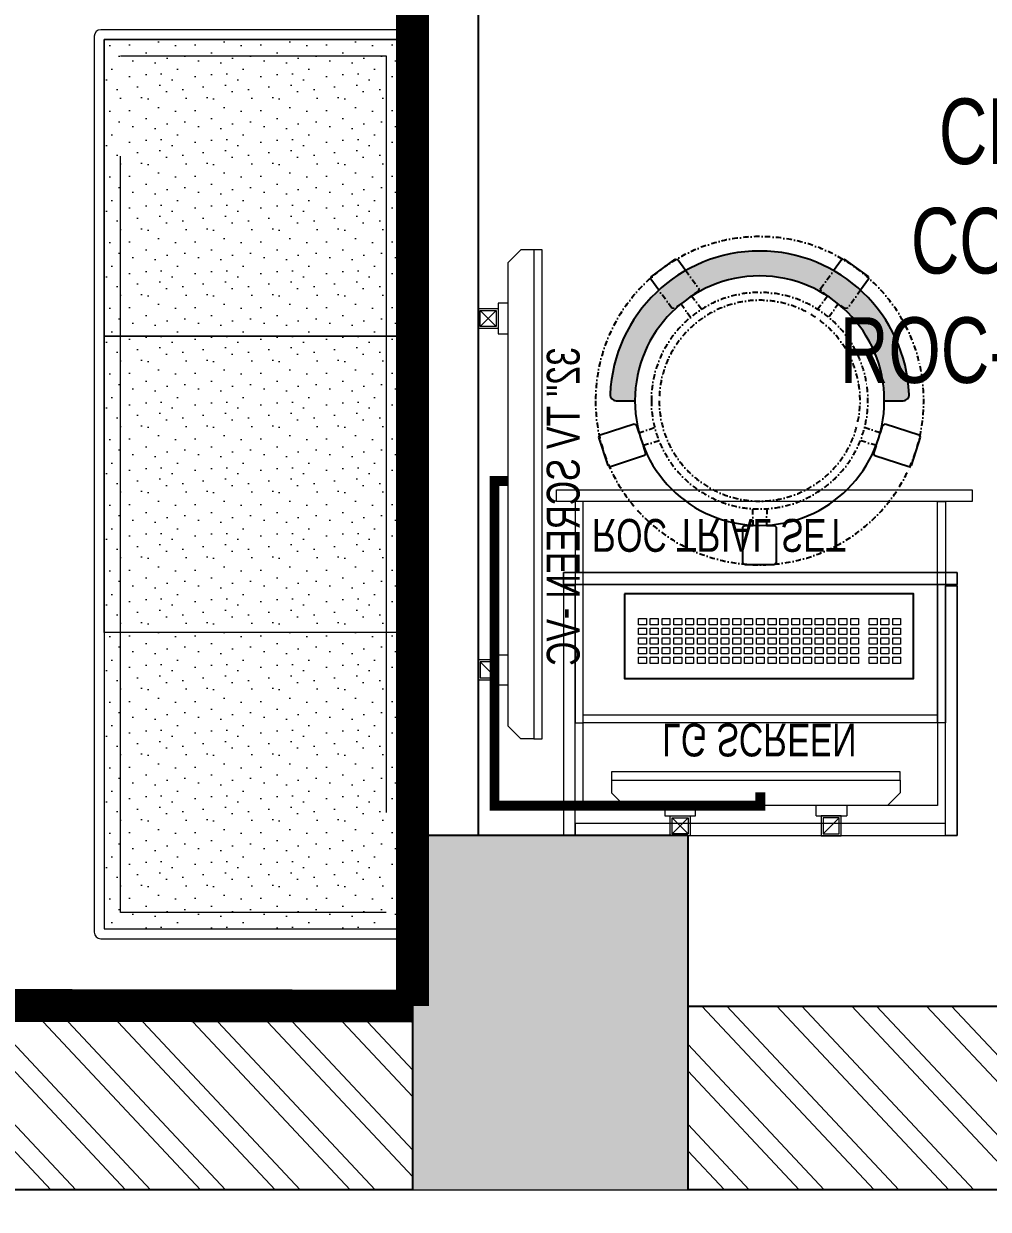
# Model space of a CAD drawing. Header units: feet. Extents: x 2861080 to 2876620, y -5769285 to -5762565.
# Drawn here: x 2871388 to 2872857, y -5768135 to -5766329 of the extents above; entities that cross this region are included whole.
import ezdxf

# ---------------------------------------------------------------- set-up
doc = ezdxf.new("R2010")
doc.units = ezdxf.units.FT
doc.header["$LTSCALE"] = 33
doc.header["$MEASUREMENT"] = 0
for name, pattern in [('ACAD_ISO03W100', [30, 12, -18]), ('DASHDOT2', [0.5, 0.25, -0.125, 0, -0.125]), ('HIDDEN', [9.524999999999995, 6.349999999999997, -3.174999999999998]), ('HIDDEN2', [4.7624999999999975, 3.174999999999998, -1.587499999999999])]:
    doc.linetypes.add(name, pattern=pattern)
doc.layers.add('A-WALL', color=1, linetype='Continuous')
for name, color, linetype, lineweight in [('Column', 243, 'Continuous', 9), ('Floor-Unit', 1, 'Continuous', 13), ('HATCH', 9, 'Continuous', 9), ('LENS-DIM', 252, 'Continuous', 5), ('LENS-FURNITURE', 13, 'Continuous', 9), ('LENS-HATCH', 251, 'Continuous', 5), ('LENS-TEXT', 31, 'Continuous', 5), ('LENS_DIMENSION', 193, 'Continuous', 0), ('LENS_PARTITION', 21, 'Continuous', 25), ('LENS_TEXT', 31, 'Continuous', 5), ('LK-EQPMT', 3, 'Continuous', 18), ('LK-FF&E FLOOR', 1, 'Continuous', 9), ('LK-FLUTTED FINISH', 20, 'Continuous', 30), ('LK-MIRROR', 133, 'Continuous', 13), ('LN-ELEVATION-1', 81, 'Continuous', 25), ('LN-ELEVATION-2', 103, 'Continuous', 20), ('LN-ELEVATION-5', 167, 'Continuous', 5), ('LN-HATCH', 251, 'Continuous', 0), ('TV', 92, 'Continuous', 18)]:
    doc.layers.add(name, color=color, linetype=linetype, lineweight=lineweight)
doc.styles.get("Standard").update_dxf_attribs({"font": 'GILC____.TTF'})

# ---------------------------------------------------------------- blocks, each defined once
blk = doc.blocks.new('A$C77818510')
at = {"layer": 'Column'}
h = blk.add_hatch(color=8, dxfattribs=at)
h.dxf.hatch_style = 1
h.paths.add_polyline_path([(-4220, 0), (-4220, 540), (-4640, 540), (-4640, 0)])
h.paths.add_polyline_path([(-4220, 4979.999999523163), (-4220, 5399.999999523164), (-4640, 5399.999999523164), (-4640, 4979.999999523163)])
h.paths.add_polyline_path([(-9879.999999046326, 4979.999999523163), (-9879.999999046326, 5399.999999523164), (-10299.99999904632, 5399.999999523164), (-10299.99999904632, 4979.999999523163)])
h.paths.add_polyline_path([(-13400, 4979.999999523163), (-13400, 5399.999999523164), (-13680, 5399.999999523164), (-13680, 4979.999999523163)])
h.paths.add_polyline_path([(-13400, 0), (-13400, 419.9999995231628), (-13680, 419.9999995231628), (-13680, 0)])
at = {"layer": 'LN-HATCH'}
h = blk.add_hatch(dxfattribs=at)
h.set_pattern_fill('ANSI32', color=256, scale=222, angle=268.1105192815815)
h.set_pattern_definition([(313.1105192815815, (-2876679.923323048, 5460004.65301725), (60.77556509153959, 56.89370077437428), []), (313.1105192815815, (-2876681.217277818, 5459965.429928693), (60.77556509153959, 56.89370077437428), [])])
h.paths.add_polyline_path([(-14940, 5399.999999523164), (-13680, 5399.999999523164), (-13680, 5120), (-14940, 5120)])
h.paths.add_polyline_path([(-14940, -900), (-13400, -900), (-13400, -1180), (-14940, -1180)])
h.paths.add_polyline_path([(-4640, 0), (-13400, 0), (-13400, 280), (-4640, 280)])
h.paths.add_polyline_path([(-4220, 280), (-280, 280), (-280, 5120), (-2040, 5120), (-2040, 3560), (-2459.999999046326, 3560), (-2459.999999046326, 5120), (-4220, 5120), (-4220, 5399.999999523164), (0, 5399.999999523164), (0, 0), (-4220, 0)])
h.paths.add_polyline_path([(-1030, 2987), (-1030, 2837), (-2190, 2837), (-2190, 3560), (-2040, 3560), (-2040, 2987)], flags=17)
h.paths.add_polyline_path([(-9879.999999046326, 5399.999999523164), (-4640, 5399.999999523164), (-4640, 5120), (-7759.999999046326, 5120), (-7759.999999046792, 5040), (-8000, 5040), (-8000, 5120), (-9879.999999046326, 5120)])
h.paths.add_polyline_path([(-13400, 5399.999999523164), (-10299.99999904632, 5399.999999523164), (-10299.99999904632, 5120), (-13400, 5120)])
at = {"layer": 'A-WALL'}
for p, q in [((-4220, 540), (-4640, 540)), ((-4640, 540), (-4640, 280)), ((-4220, 280), (-4220, 540))]:
    blk.add_line(p, q, dxfattribs=at)
for points in [[(-4220, 280), (-280, 280), (-280, 5120), (-2040, 5120), (-2040, 3560), (-2459.999999046326, 3560), (-2459.999999046326, 5120), (-4220, 5120), (-4220, 5399.999999523164), (0, 5399.999999523164), (0, 0), (-4220, 0)], [(-4640, 0), (-13400, 0), (-13400, 280), (-4640, 280)]]:
    blk.add_lwpolyline(points, close=True, dxfattribs=at)
at = {"layer": 'Column'}
blk.add_lwpolyline([(-4220, 0), (-4220, 540), (-4640, 540), (-4640, 0)], close=True, dxfattribs=at)
blk = doc.blocks.new('TRIAL SET ROC')
at = {"layer": 'LENS-DIM', "ltscale": 0.5}
for points in [[(-400.3652351796627, -364.3162249757442), (-430.3652351796626, -364.3162249757442)], [(169.6347648203373, -364.3162249757442), (139.6347648203373, -364.3162249757442)]]:
    blk.add_lwpolyline(points, dxfattribs=at)
at = {"layer": 'LENS-FURNITURE'}
blk.add_lwpolyline([(-430.3652351796626, 18), (169.6347648203373, 18), (169.6347648203373, -382.3162249757443), (-430.3652351796626, -382.3162249757443)], close=True, dxfattribs=at)
at = {"layer": 'LENS-FURNITURE', "color": 146}
for points in [[(-412.3652351796627, -153.6065521437457), (-400.3652351796627, -153.6065521437457), (-400.3652351796628, -490.6065521437458), (-412.3652351796627, -490.6065521437458)], [(139.6347648203373, -153.6065521437458), (-400.3652351796627, -153.6065521437457), (-400.3652351796627, -165.6065521437457), (139.6347648203373, -165.6065521437458)], [(151.6347648203373, -153.6065521437458), (139.6347648203373, -153.6065521437458), (139.6347648203372, -490.6065521437458), (151.6347648203373, -490.6065521437458)], [(192.1347648203373, -490.6065521437458), (-440.8652351796627, -490.6065521437458), (-440.8652351796627, -508.6065521437458), (192.1347648203373, -508.6065521437458)]]:
    blk.add_lwpolyline(points, close=True, dxfattribs=at)
at = {"layer": 'LN-ELEVATION-2'}
for points in [[(-430.3652351796626, 18), (-412.3652351796627, 18), (-412.3652351796627, -362.3162249757442), (-430.3652351796626, -362.3162249757442)], [(-412.3652351796627, 18), (151.6347648203373, 18), (151.6347648203373, 0), (-412.3652351796627, 0)], [(169.6347648203373, 18), (151.6347648203373, 18), (151.6347648203373, -362.3162249757442), (169.6347648203373, -362.3162249757442)], [(169.6347648203373, -364.3162249757442), (-430.3652351796626, -364.3162249757442), (-430.3652351796626, -382.3162249757443), (169.6347648203373, -382.3162249757443)], [(169.6347648203373, -382.3162249757443), (-430.3652351796626, -382.3162249757443), (-430.3652351796626, -364.3162249757442), (169.6347648203373, -364.3162249757442)]]:
    blk.add_lwpolyline(points, close=True, dxfattribs=at)
at = {"layer": 'LN-ELEVATION-2', "linetype": 'HIDDEN', "ltscale": 100}
blk.add_lwpolyline([(-400.3652351796627, -364.3162249757442), (139.6347648203373, -364.3162249757442), (139.6347648203373, -27.35909500904381), (-400.3652351796627, -27.35909500904381)], close=True, dxfattribs=at)
at = {"insert": (-386.8645105547048, -414.1468168679739), "char_height": 50, "attachment_point": 1}
blk.add_mtext_dynamic_manual_height_columns('ROC TRIAL SET', width=625.228464345434, gutter_width=500, heights=[0], dxfattribs=at)
blk = doc.blocks.new('*U26')
at = {"layer": 'LK-EQPMT', "ltscale": 12}
blk.add_lwpolyline([(5.986879315214991, 4.914598100478997), (-5.986879315214991, 4.914598100478997), (-5.986879315214991, -4.914598100478997), (5.986879315214991, -4.914598100478997)], close=True, dxfattribs=at)
blk = doc.blocks.new('*U27')
at = {"color": 0, "linetype": 'ByBlock', "lineweight": -2}
for p in [(0, 0), (17.96063794564497, 0), (35.92127589128995, 0), (53.88191383693492, 0), (71.8425517825799, 0), (89.80318972822487, 0), (107.7638276738698, 0), (125.7244656195148, 0), (143.6851035651598, 0), (161.6457415108048, 0), (179.6063794564497, 0), (197.5670174020947, 0), (215.5276553477397, 0), (233.4882932933847, 0), (251.4489312390296, 0), (269.4095691846746, 0), (287.3702071303196, 0), (305.3308450759646, 0), (323.2914830216096, 0), (-9e-16, -14.74379430143699), (17.96063794564497, -14.74379430143699), (35.92127589128995, -14.74379430143699), (53.88191383693492, -14.74379430143699), (71.8425517825799, -14.74379430143699), (89.80318972822487, -14.74379430143699), (107.7638276738698, -14.74379430143699), (125.7244656195148, -14.74379430143699), (143.6851035651598, -14.74379430143699), (161.6457415108048, -14.74379430143699), (179.6063794564497, -14.74379430143699), (197.5670174020947, -14.74379430143699), (215.5276553477397, -14.74379430143699), (233.4882932933847, -14.74379430143699), (251.4489312390296, -14.74379430143699), (269.4095691846746, -14.74379430143699), (287.3702071303196, -14.74379430143699), (305.3308450759646, -14.74379430143699), (323.2914830216096, -14.74379430143699), (-1.8e-15, -29.48758860287398), (17.96063794564497, -29.48758860287398), (35.92127589128995, -29.48758860287398), (53.88191383693492, -29.48758860287398), (71.8425517825799, -29.48758860287398), (89.80318972822487, -29.48758860287398), (107.7638276738698, -29.48758860287398), (125.7244656195148, -29.48758860287398), (143.6851035651598, -29.48758860287398), (161.6457415108048, -29.48758860287398), (179.6063794564497, -29.48758860287398), (197.5670174020947, -29.48758860287398), (215.5276553477397, -29.48758860287398), (233.4882932933847, -29.48758860287398), (251.4489312390296, -29.48758860287398), (269.4095691846746, -29.48758860287398), (287.3702071303196, -29.48758860287398), (305.3308450759646, -29.48758860287398), (323.2914830216096, -29.48758860287398), (-2.7e-15, -44.23138290431096), (-3.6e-15, -58.97517720574795), (17.96063794564497, -44.23138290431096), (17.96063794564497, -58.97517720574795), (35.92127589128995, -44.23138290431096), (35.92127589128994, -58.97517720574795), (53.88191383693492, -44.23138290431096), (53.88191383693492, -58.97517720574795), (71.8425517825799, -44.23138290431096), (71.8425517825799, -58.97517720574795), (89.80318972822487, -44.23138290431096), (89.80318972822487, -58.97517720574795), (107.7638276738698, -44.23138290431096), (107.7638276738698, -58.97517720574795), (125.7244656195148, -44.23138290431096), (125.7244656195148, -58.97517720574795), (143.6851035651598, -44.23138290431096), (143.6851035651598, -58.97517720574795), (161.6457415108048, -44.23138290431096), (161.6457415108048, -58.97517720574795), (179.6063794564497, -44.23138290431096), (179.6063794564497, -58.97517720574795), (197.5670174020947, -44.23138290431096), (197.5670174020947, -58.97517720574795), (215.5276553477397, -44.23138290431096), (215.5276553477397, -58.97517720574795), (233.4882932933847, -44.23138290431096), (233.4882932933847, -58.97517720574795), (251.4489312390296, -44.23138290431096), (251.4489312390296, -58.97517720574795), (269.4095691846746, -44.23138290431096), (269.4095691846746, -58.97517720574795), (287.3702071303196, -44.23138290431096), (287.3702071303196, -58.97517720574795), (305.3308450759646, -44.23138290431096), (305.3308450759646, -58.97517720574795), (323.2914830216096, -44.23138290431096), (323.2914830216096, -58.97517720574795)]:
    blk.add_blockref('*U26', p, dxfattribs=at)
blk = doc.blocks.new('*U24')
at = {"layer": 'LK-EQPMT', "ltscale": 12}
blk.add_lwpolyline([(5.986879315214991, 4.914598100478997), (-5.986879315214991, 4.914598100478997), (-5.986879315214991, -4.914598100478997), (5.986879315214991, -4.914598100478997)], close=True, dxfattribs=at)
blk = doc.blocks.new('*U25')
at = {"color": 0, "linetype": 'ByBlock', "lineweight": -2}
for p in [(0, 0), (17.96063794564497, 0), (35.92127589128995, 0), (-9e-16, -14.74379430143699), (17.96063794564497, -14.74379430143699), (35.92127589128995, -14.74379430143699), (-1.8e-15, -29.48758860287398), (17.96063794564497, -29.48758860287398), (35.92127589128995, -29.48758860287398), (-2.7e-15, -44.23138290431096), (-3.6e-15, -58.97517720574795), (17.96063794564497, -44.23138290431096), (17.96063794564497, -58.97517720574795), (35.92127589128995, -44.23138290431096), (35.92127589128994, -58.97517720574795)]:
    blk.add_blockref('*U24', p, dxfattribs=at)
blk = doc.blocks.new('*U19')
at = {"ltscale": 12}
blk.add_lwpolyline([(8.040144996717572, 2.91038e-11), (8.040144996717572, 129.0940371821052), (448.0401449967176, 129.0940371821052), (448.0401449967176, 2.91038e-11)], close=True, dxfattribs=at)
for name, p in [('*U27', (35.16895717114949, 101.6202952143818)), ('*U25', (386.6121428576974, 101.6202952143818))]:
    blk.add_blockref(name, p)
blk = doc.blocks.new('CLINIC SCREEN')
at = {"layer": 'TV'}
for p, q in [((-103.1090284836336, 42.85441964946222), (-127.4114311772946, 18.55201695591665)), ((-127.4114311772946, 42.85441964946222), (-103.1090284836336, 18.55201695591665)), ((102.7052824410566, 42.85441964946222), (127.007685134602, 18.55201695591665))]:
    blk.add_line(p, q, dxfattribs=at)
at = {"layer": 'TV', "ltscale": 12}
for p, q in [((-220.0000000000082, -19.41163062257681), (-200.5883693773149, 0)), ((200.5883693773149, 0), (-200.5883693773149, 0)), ((-138.5315413423604, 0), (-138.5315413423604, 15.514207008644)), ((-138.5315413423604, 15.514207008644), (-91.98892031613741, 15.514207008644)), ((-91.98892031613741, 15.514207008644), (-91.98892031613741, 0)), ((91.98892031610741, 15.514207008644), (91.98892031610741, 0)), ((91.98892031610741, 15.514207008644), (138.5315413423595, 15.514207008644)), ((138.5315413423595, 0), (138.5315413423595, 15.514207008644)), ((219.9999999999918, -19.41163062257681), (200.5883693773149, 0)), ((-220.0000000000082, -38.82326124538668), (-220.0000000000082, -19.41163062257681)), ((219.9999999999918, -38.82326124538668), (219.9999999999918, -19.41163062257681))]:
    blk.add_line(p, q, dxfattribs=at)
at = {"layer": 'TV'}
for points in [[(-130.4492315140169, 15.51421661919448), (-100.0712281470269, 15.51421661919448), (-100.0712281470269, 45.89221998606814), (-130.4492315140169, 45.89221998606814)], [(-127.4114311772946, 18.55201695591665), (-103.1090284836336, 18.55201695591665), (-103.1090284836336, 42.85441964946222), (-127.4114311772946, 42.85441964946222)], [(130.0454854713243, 15.51421661919448), (99.66748210433435, 15.51421661919448), (99.66748210433435, 45.89221998606814), (130.0454854713243, 45.89221998606814)], [(127.007685134602, 18.55201695591665), (102.7052824410566, 18.55201695591665), (102.7052824410566, 42.85441964946222), (127.007685134602, 42.85441964946222)]]:
    blk.add_lwpolyline(points, close=True, dxfattribs=at)
at = {"layer": 'TV', "ltscale": 12}
blk.add_lwpolyline([(-220.0000000000082, -51.71278328332107), (-220.0000000000082, -38.82326124538668), (219.9999999999918, -38.82326124538668), (219.9999999999918, -51.71278328332107)], close=True, dxfattribs=at)
at = {"layer": 'Floor-Unit', "color": 0, "ltscale": 2, "insert": (5.199680584678389, -100.4085774972336), "char_height": 50, "attachment_point": 5}
blk.add_mtext_dynamic_manual_height_columns('LG SCREEN', width=466.4796511627907, gutter_width=12.5, heights=[0], dxfattribs=at)
blk = doc.blocks.new('32INCH VC FOR CLINIC')
at = {"layer": 'LK-EQPMT'}
for p, q in [((116.8909715171903, 152.5672029328125), (92.58856882341206, 128.264800239267)), ((92.58856882341206, 152.5672029328125), (116.8909715171903, 128.264800239267)), ((627.7052824404091, 152.5672029328125), (652.0076851341872, 128.264800239267))]:
    blk.add_line(p, q, dxfattribs=at)
at = {"layer": 'LK-EQPMT', "ltscale": 12}
for p, q in [((0, 90.30115266077335), (19.41163062304258, 109.7127832833503)), ((725.5883693769574, 109.7127832833503), (19.41163062304258, 109.7127832833503)), ((81.46845865808427, 109.7127832833503), (81.46845865808427, 125.2269902919943)), ((81.46845865808427, 125.2269902919943), (128.0110796838999, 125.2269902919943)), ((128.0110796838999, 125.2269902919943), (128.0110796838999, 109.7127832833503)), ((616.9889203161001, 125.2269902919943), (616.9889203161001, 109.7127832833503)), ((616.9889203161001, 125.2269902919943), (663.5315413419156, 125.2269902919943)), ((663.5315413419156, 109.7127832833503), (663.5315413419156, 125.2269902919943)), ((745, 90.30115266077335), (725.5883693769574, 109.7127832833503)), ((0, 70.88952203796362), (0, 90.30115266077335)), ((745, 70.88952203796362), (745, 90.30115266077335))]:
    blk.add_line(p, q, dxfattribs=at)
at = {"layer": 'LK-EQPMT'}
for points in [[(89.55076848529278, 125.2269999025447), (119.9287718534469, 125.2269999025447), (119.9287718534469, 155.6050032694184), (89.55076848529278, 155.6050032694184)], [(92.58856882341206, 128.264800239267), (116.8909715171903, 128.264800239267), (116.8909715171903, 152.5672029328125), (92.58856882341206, 152.5672029328125)], [(655.0454854704439, 125.2269999025447), (624.6674821041522, 125.2269999025447), (624.6674821041522, 155.6050032694184), (655.0454854704439, 155.6050032694184)], [(652.0076851341872, 128.264800239267), (627.7052824404091, 128.264800239267), (627.7052824404091, 152.5672029328125), (652.0076851341872, 152.5672029328125)]]:
    blk.add_lwpolyline(points, close=True, dxfattribs=at)
at = {"layer": 'LK-EQPMT', "ltscale": 12}
blk.add_lwpolyline([(0, 58.0000000000291), (0, 70.88952203796362), (745, 70.88952203796362), (745, 58.0000000000291)], close=True, dxfattribs=at)
at = {"layer": 'LENS-TEXT', "color": 0, "ltscale": 2, "insert": (391.1996805854142, 25.6359011628374), "char_height": 50, "attachment_point": 5}
blk.add_mtext_dynamic_manual_height_columns('32" TV SCREEN -VC', width=466.4796511627907, gutter_width=12.5, heights=[0], dxfattribs=at)
blk = doc.blocks.new('DR STOOL')
at = {"layer": 'HATCH'}
h = blk.add_hatch(dxfattribs=at)
h.set_pattern_fill('ANSI36', color=250, angle=-90.00000000000001)
h.set_pattern_definition([(315, (-227.8099174643867, 917.3997257252777), (6.173926083235043, -1.683798022700468), [7.9375, -1.587499999999999, 0, -1.587499999999999])])
edge = h.paths.add_edge_path()
edge.add_line((-190.0000000041909, 4.511094e-10), (-218.6899174675346, 4.511094e-10))
edge.add_arc((-218.6899174670689, 9.120000000388245), 9.119999999940092, 177.6119845363388, 269.9999999996136, ccw=False)
edge.add_arc((-1.8626451e-09, 3.565219e-10), 228.000000002257, 2.3880154632688004, 177.6119845367313, ccw=False)
edge.add_arc((218.6899174633436, 9.120000000497384), 9.120000000051716, -90.00000000034493, 2.3880154629299, ccw=False)
edge.add_line((218.6899174633436, 4.511094e-10), (190, 4.511094e-10))
edge.add_arc((-1.8626451e-09, 4.511094e-10), 190.000000001979, -1.27e-14, 180)
at = {"layer": 'LN-ELEVATION-1', "color": 1, "ltscale": 100}
for p, q in [((-128.6221585394814, 215.4841044476634), (-165.2704676063731, 189.0243927398114)), ((-124.7228340068832, 214.8545704018979), (-128.6221585394814, 215.4841044476634)), ((-112.6981821293011, 198.1996966340157), (-124.7228340068832, 214.8545704018979)), ((124.7553772013634, 214.9803744515593), (112.5488144652918, 198.2845540212292)), ((128.7014972954057, 215.5933048763618), (124.7553772013634, 214.9803744515593)), ((128.7014972954057, 215.5933048763618), (124.7553772013634, 214.9803744515593)), ((165.1911288509145, 188.915192311113), (128.7014972954057, 215.5933048763618)), ((165.1911288509145, 188.915192311113), (128.7014972954057, 215.5933048763618)), ((-165.2704676063731, 189.0243927398114), (-165.9069543029182, 185.0820035930228)), ((-165.9069543029182, 185.0820035930228), (-153.8003208162263, 168.3135803133482)), ((153.6734594982117, 168.4294150282658), (165.7973639420234, 185.0121775862135)), ((165.7973639420234, 185.0121775862135), (165.1911288509145, 188.915192311113)), ((165.7973639420234, 185.0121775862135), (165.1911288509145, 188.915192311113)), ((-191.2928382232785, -35.45407700946089), (-242.9550312487409, -52.24013893969095)), ((-187.9259491492994, -37.1695928365807), (-191.2928382232785, -35.45407700946089)), ((191.3981811110861, -35.27656588272658), (188.0651108901948, -36.96233201187715)), ((243.0100176925771, -52.21682526778022), (191.3981811110861, -35.27656588272658)), ((-242.9550312487409, -52.24013893969095), (-244.7482102331705, -55.75945052818861)), ((-184.1424400564283, -48.81403796559607), (-187.9259491492994, -37.1695928365807)), ((188.0651108901948, -36.96233201187715), (184.0504167033359, -49.19388854173303)), ((244.8123673382215, -55.78040257930116), (243.0100176925771, -52.21682526778022)), ((-244.7482102331705, -55.75945052818861), (-230.7800458371639, -98.74904560100549)), ((-173.8639617776498, -80.4479453730819), (-177.8421125086024, -68.2044548037811)), ((177.6922140880488, -68.56540505095472), (173.8739495249465, -80.1985000452405)), ((230.715890809428, -98.7280946081737), (244.8123673382215, -55.78040257930116)), ((-227.2218665438704, -100.5620286722478), (-175.5596735184081, -83.7759667420105)), ((-175.5596735184081, -83.7759667420105), (-173.8639617776498, -80.4479453730819)), ((173.8739495249465, -80.1985000452405), (175.5794035866856, -83.5704969359358)), ((175.5794035866856, -83.5704969359358), (227.1912401677109, -100.5107563209894)), ((-230.7800458371639, -98.74904560100549), (-227.2218665438704, -100.5620286722478)), ((227.1912401677109, -100.5107563209894), (230.715890809428, -98.7280946081737)), ((-22.72193054761737, -190.2142363802995), (-25.39390889601782, -192.886214728569)), ((-25.39390889601782, -192.886214728569), (-25.39390889601782, -247.2070584567482)), ((-10.47823652112856, -190.2142363802995), (-22.72193054761737, -190.2142363802995)), ((22.78362171910703, -190.2142363802995), (9.910054048988968, -190.2142363802995)), ((25.42475448176265, -192.8553691428751), (22.78362171910703, -190.2142363802995)), ((25.42475448176265, -247.1762128710543), (25.42475448176265, -192.8553691428751)), ((-25.39390889601782, -247.2070584567482), (-22.60096735274419, -250)), ((-22.60096735274419, -250), (22.60096735274419, -250)), ((22.60096735274419, -250), (25.42475448176265, -247.1762128710543))]:
    blk.add_line(p, q, dxfattribs=at)
at = {"layer": 'LN-ELEVATION-1', "linetype": 'DASHDOT2'}
for p, q in [((-92.92521573789418, 170.8129362839827), (-112.6981821293011, 198.1996966340157)), ((112.5488144652918, 198.2845540212292), (92.69529851106927, 171.1294289919315)), ((-153.8003208162263, 168.3135803133482), (-134.1093360339291, 141.0403694751003)), ((-103.4542870586738, 159.9154408004979), (-93.52748446213081, 167.0824927485227)), ((-93.52748446213081, 167.0824927485227), (-92.92521573789418, 170.8129362839827)), ((92.69529851106927, 171.1294289919315), (93.26858203159645, 167.4385604566923)), ((93.26858203159645, 167.4385604566923), (103.6608748426661, 159.8406005539291)), ((133.7372852512635, 141.1612321265929), (153.6734594982117, 168.4294150282658)), ((-130.4219571123831, 140.4450534014686), (-119.9844727469608, 147.9808124662595)), ((-119.9844727469608, 147.9808124662595), (-105.3687285655178, 126.9741353208374)), ((-88.15393704269081, 139.4771787207864), (-103.4542870586738, 159.9154408004979)), ((103.6608748426661, 159.8406005539291), (88.19885099539533, 139.4487815762331)), ((105.4096150295809, 126.94019481352), (120.1194891873747, 147.8074627162714)), ((120.1194891873747, 147.8074627162714), (130.0033113472163, 140.5812532722048)), ((-134.1093360339291, 141.0403694751003), (-130.4219571123831, 140.4450534014686)), ((130.0033113472163, 140.5812532722048), (133.7372852512635, 141.1612321265929)), ((-159.954806596972, -40.49024384317454), (-184.1424400564283, -48.81403796559607)), ((184.0504167033359, -49.19388854173303), (159.8786162491887, -40.79004861696012)), ((-177.8421125086024, -68.2044548037811), (-153.4148110738024, -60.73628028803068)), ((153.3006618716754, -61.02382378749462), (177.6922140880488, -68.56540505095472)), ((-10.92024635523557, -164.6382343793375), (-10.47823652112856, -190.2142363802995)), ((9.910054048988968, -190.2142363802995), (10.35584833659231, -164.674698740353))]:
    blk.add_line(p, q, dxfattribs=at)
at = {"layer": 'LN-ELEVATION-1', "color": 1, "ltscale": 100}
blk.add_lwpolyline([(-190.0000000023283, 0), (-218.6899174656719, 0, -0.4264743413925903), (-227.8019973598421, 9.5, -0.959166304662544), (227.8019973593764, 9.5, -0.4264743413925903), (218.6899174647406, 0), (190.0000000013969, 0)], format="xyb", dxfattribs=at)
at = {"layer": 'LN-ELEVATION-1', "linetype": 'DASHDOT2'}
for radius in [250, 165, 153]:
    blk.add_circle((0, 0), radius, dxfattribs=at)
at = {"layer": 'LN-ELEVATION-1', "color": 1, "ltscale": 100}
blk.add_circle((0, 0), 190, dxfattribs=at)
blk = doc.blocks.new('3 seater Bench 1385')
at = {"layer": 'LENS-HATCH', "lineweight": 0}
h = blk.add_hatch(dxfattribs=at)
h.set_pattern_fill('STIP1', color=177, scale=100, angle=269.9999999999999, pattern_type=2)
h.set_pattern_definition([(270, (6617025.245374651, -170439.1063060568), (100, -1.516e-13), [0, -100]), (270, (6617009.245374652, -170451.1063060568), (100, -1.516e-13), [0, -100]), (270, (6616985.245374652, -170446.1063060568), (100, -1.516e-13), [0, -100]), (270, (6616962.245374652, -170481.1063060568), (100, -1.516e-13), [0, -100]), (270, (6616998.245374652, -170478.1063060568), (100, -1.516e-13), [0, -100]), (270, (6617022.245374652, -170505.1063060568), (100, -1.516e-13), [0, -100]), (270, (6617029.245374651, -170470.1063060568), (100, -1.516e-13), [0, -100]), (270, (6616988.245374651, -170512.1063060568), (100, -1.516e-13), [0, -100]), (270, (6616956.245374652, -170507.1063060568), (100, -1.516e-13), [0, -100]), (270, (6616941.245374651, -170433.1063060568), (100, -1.516e-13), [0, -100]), (270, (6616961.245374652, -170451.1063060568), (100, -1.516e-13), [0, -100]), (270, (6616942.245374652, -170465.1063060568), (100, -1.516e-13), [0, -100]), (270, (6617006.245374652, -170526.1063060568), (100, -1.516e-13), [0, -100]), (270, (6616981.245374652, -170494.1063060568), (100, -1.516e-13), [0, -100]), (270, (6617014.245374652, -170486.1063060568), (100, -1.516e-13), [0, -100]), (270, (6617005.245374651, -170503.1063060568), (100, -1.516e-13), [0, -100]), (270, (6616978.245374651, -170467.1063060568), (100, -1.516e-13), [0, -100]), (270, (6617032.245374652, -170495.1063060568), (100, -1.516e-13), [0, -100]), (270, (6616973.245374651, -170526.1063060568), (100, -1.516e-13), [0, -100]), (270, (6616943.245374651, -170523.1063060568), (100, -1.516e-13), [0, -100])])
h.paths.add_polyline_path([(677.5000000004657, 227.5), (225.8333333334885, 227.5), (225.8333333334885, -227.5), (677.5000000004657, -227.5)])
h.paths.add_polyline_path([(-225.8333333334885, 227.5), (225.8333333334885, 227.5), (225.8333333334885, -227.5), (-225.8333333334885, -227.5)])
h.paths.add_polyline_path([(-677.5000000004657, 227.5), (-225.8333333334885, 227.5), (-225.8333333334885, -227.5), (-677.5000000004657, -227.5)])
at = {"layer": 'LN-ELEVATION-2', "ltscale": 0.5}
for points in [[(-677.5000000004657, 227.5), (-225.8333333334885, 227.5), (-225.8333333334885, -227.5), (-677.5000000004657, -227.5)], [(-225.8333333334885, 227.5), (225.8333333334885, 227.5), (225.8333333334885, -227.5), (-225.8333333334885, -227.5)], [(677.5000000004657, 227.5), (225.8333333334885, 227.5), (225.8333333334885, -227.5), (677.5000000004657, -227.5)]]:
    blk.add_lwpolyline(points, close=True, dxfattribs=at)
at = {"layer": 'LN-ELEVATION-5', "ltscale": 0.5}
blk.add_lwpolyline([(682.4999999995343, 242.5), (-682.5000000004655, 242.5, 0.4142135623730951), (-692.5000000004655, 232.5), (-692.5000000004655, -232.5, 0.4142135623730951), (-682.5000000004655, -242.5), (682.4999999995343, -242.5, 0.4142135623730951), (692.4999999995343, -232.5), (692.4999999995343, 232.5, 0.4142135623730951)], format="xyb", close=True, dxfattribs=at)
blk.add_lwpolyline([(677.4999999995343, 227.5), (-677.5000000004657, 227.5), (-677.5000000004657, -227.5), (677.4999999995343, -227.5)], close=True, dxfattribs=at)
at = {"layer": 'LN-ELEVATION-5', "linetype": 'HIDDEN2', "ltscale": 11}
blk.add_lwpolyline([(-652.5000000004657, 202.5), (652.5000000004657, 202.5), (652.5000000004657, -202.5), (-652.5000000004657, -202.5)], close=True, dxfattribs=at)

msp = doc.modelspace()

# ---------------------------------------------------------------- linework, layer by layer
at = {"color": 13, "linetype": 'ACAD_ISO03W100', "ltscale": 0.01, "const_width": 15}
msp.add_lwpolyline([(2872510.054503256, -5767499.69300306), (2872510.054503256, -5767520.052098082), (2872104.998443859, -5767520.052098074), (2872104.998443859, -5767025.411193085), (2872125.890663836, -5767025.411193085)], dxfattribs=at)
at = {"layer": 'LENS_PARTITION'}
msp.add_lwpolyline([(2872079.92900058, -5767565.411193088), (2871979.92900058, -5767565.411193088), (2871979.92900058, -5766225.411193088), (2872079.92900058, -5766225.411193088)], close=True, dxfattribs=at)
at = {"layer": 'LK-FLUTTED FINISH', "linetype": 'ACAD_ISO03W100', "ltscale": 0.05, "const_width": 50}
msp.add_lwpolyline([(2871659.929001534, -5764545.411193089), (2871659.929083386, -5765425.411193088), (2871979.92900058, -5765425.411193088), (2871979.92900058, -5767825.411193089)], dxfattribs=at)
at = {"layer": 'LK-MIRROR', "linetype": 'ACAD_ISO03W100', "ltscale": 0.05, "const_width": 50}
msp.add_lwpolyline([(2871979.92900058, -5767825.411193089), (2871319.92900058, -5767824.411193089)], dxfattribs=at)

# ---------------------------------------------------------------- block references
at = {"xscale": -1}
for name, p, rotation in [('32INCH VC FOR CLINIC', (2872235.60344712, -5766673.148306467), 90), ('TRIAL SET ROC', (2872640.419738435, -5767547.411193088), 180), ('*U19', (2872295.200174264, -5767197.138123468), 180)]:
    msp.add_blockref(name, p, dxfattribs=dict(at, rotation=rotation))
at = {"layer": 'LENS-FURNITURE', "xscale": -1}
msp.add_blockref('DR STOOL', (2872508.910095141, -5766903.097587467), dxfattribs=at)
at = {"layer": 'LENS_DIMENSION'}
msp.add_blockref('A$C77818510', (2876619.92900058, -5768105.411193089), dxfattribs=at)
at = {"layer": 'LENS_PARTITION', "xscale": -1, "rotation": 180}
msp.add_blockref('CLINIC SCREEN', (2872503.251771057, -5767520.052098082), dxfattribs=at)
at = {"layer": 'LK-FF&E FLOOR', "rotation": 270}
msp.add_blockref('3 seater Bench 1385', (2871737.42900058, -5767030.411193088), dxfattribs=at)

# ---------------------------------------------------------------- texts
at = {"layer": 'LENS_TEXT', "linetype": 'Continuous', "ltscale": 3, "insert": (2872995.546599099, -5766660.061363309), "char_height": 100, "attachment_point": 5}
msp.add_mtext_dynamic_manual_height_columns('CLINIC-1 COMPACT ROC- MINSIGN', width=730.5073781448633, gutter_width=0.9999999999999992, heights=[0], dxfattribs=at)

doc.saveas('drawing.dxf')
